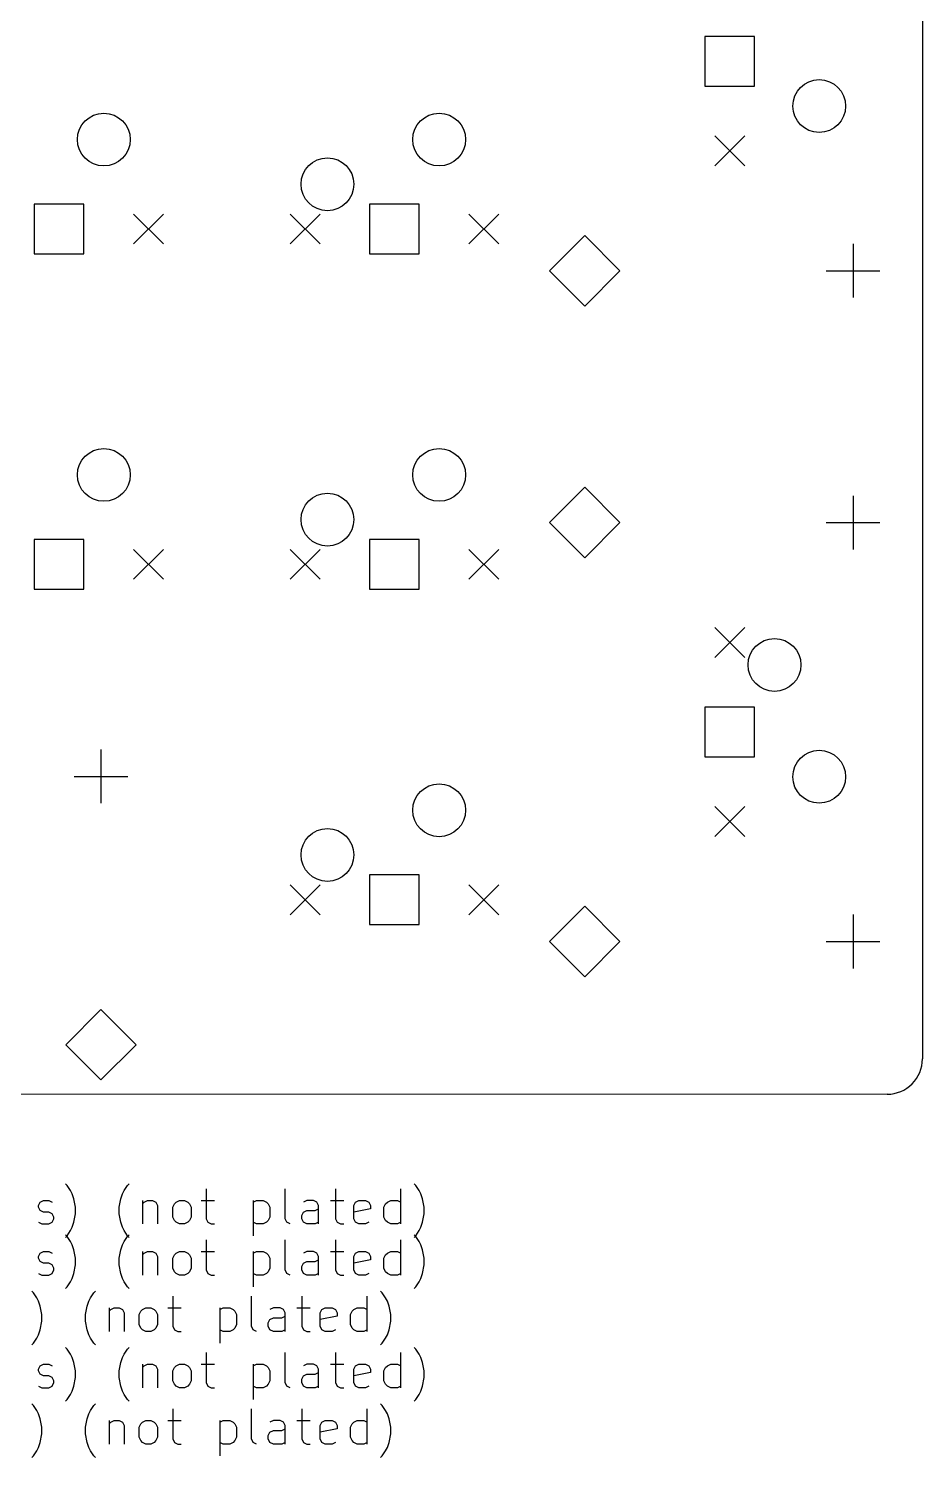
# Model space of a CAD drawing. Extents: x 18 to 119, y -176 to -24.
# Drawn here: x 67.7 to 118.5, y -175.6 to -94.5 of the extents above; entities that cross this region are included whole.
import ezdxf

# ---------------------------------------------------------------- set-up
doc = ezdxf.new("R2010")
doc.units = 0
doc.layers.add('BLACK', color=7, linetype='CONTINUOUS')

msp = doc.modelspace()

# ---------------------------------------------------------------- linework, layer by layer
at = {"layer": 'BLACK', "linetype": 'CONTINUOUS'}
for p, q in [((118.5, -26.5), (118.5, -153.001)), ((108.968, -94.9182), (106.148, -94.9182)), ((106.148, -94.9182), (106.148, -97.738)), ((108.968, -97.738), (108.968, -94.9182)), ((106.148, -97.738), (108.968, -97.738)), ((106.707, -100.557), (108.409, -102.259)), ((108.409, -100.557), (106.707, -102.259)), ((70.8676, -104.443), (68.0478, -104.443)), ((68.0478, -104.443), (68.0478, -107.263)), ((70.8676, -107.263), (70.8676, -104.443)), ((89.9176, -104.443), (87.0978, -104.443)), ((87.0978, -104.443), (87.0978, -107.263)), ((89.9176, -107.263), (89.9176, -104.443)), ((73.6868, -105.002), (75.3886, -106.704)), ((75.3886, -105.002), (73.6868, -106.704)), ((82.5768, -105.002), (84.2786, -106.704)), ((84.2786, -105.002), (82.5768, -106.704)), ((92.7368, -105.002), (94.4386, -106.704)), ((94.4386, -105.002), (92.7368, -106.704)), ((99.3177, -106.228), (97.3177, -108.228)), ((101.318, -108.228), (99.3177, -106.228)), ((114.558, -106.703), (114.558, -109.753)), ((68.0478, -107.263), (70.8676, -107.263)), ((87.0978, -107.263), (89.9176, -107.263)), ((97.3177, -108.228), (99.3177, -110.228)), ((99.3177, -110.228), (101.318, -108.228)), ((113.033, -108.228), (116.083, -108.228)), ((99.3177, -120.528), (97.3177, -122.528)), ((101.318, -122.528), (99.3177, -120.528)), ((114.558, -121.003), (114.558, -124.053)), ((97.3177, -122.528), (99.3177, -124.528)), ((99.3177, -124.528), (101.318, -122.528)), ((113.033, -122.528), (116.083, -122.528)), ((70.8676, -123.493), (68.0478, -123.493)), ((68.0478, -123.493), (68.0478, -126.313)), ((70.8676, -126.313), (70.8676, -123.493)), ((73.6868, -124.052), (75.3886, -125.754)), ((75.3886, -124.052), (73.6868, -125.754)), ((82.5768, -124.052), (84.2786, -125.754)), ((84.2786, -124.052), (82.5768, -125.754)), ((89.9176, -123.493), (87.0978, -123.493)), ((87.0978, -123.493), (87.0978, -126.313)), ((89.9176, -126.313), (89.9176, -123.493)), ((92.7368, -124.052), (94.4386, -125.754)), ((94.4386, -124.052), (92.7368, -125.754)), ((68.0478, -126.313), (70.8676, -126.313)), ((87.0978, -126.313), (89.9176, -126.313)), ((106.707, -128.497), (108.409, -130.199)), ((108.409, -128.497), (106.707, -130.199)), ((108.968, -133.018), (106.148, -133.018)), ((106.148, -133.018), (106.148, -135.838)), ((108.968, -135.838), (108.968, -133.018)), ((71.8327, -135.428), (71.8327, -138.478)), ((106.148, -135.838), (108.968, -135.838)), ((70.3077, -136.953), (73.3577, -136.953)), ((106.707, -138.657), (108.409, -140.359)), ((108.409, -138.657), (106.707, -140.359)), ((89.9176, -142.543), (87.0978, -142.543)), ((87.0978, -142.543), (87.0978, -145.363)), ((89.9176, -145.363), (89.9176, -142.543)), ((82.5768, -143.102), (84.2786, -144.804)), ((84.2786, -143.102), (82.5768, -144.804)), ((92.7368, -143.102), (94.4386, -144.804)), ((94.4386, -143.102), (92.7368, -144.804)), ((99.3177, -144.328), (97.3177, -146.328)), ((101.318, -146.328), (99.3177, -144.328)), ((114.558, -144.803), (114.558, -147.853)), ((87.0978, -145.363), (89.9176, -145.363)), ((97.3177, -146.328), (99.3177, -148.328)), ((99.3177, -148.328), (101.318, -146.328)), ((113.033, -146.328), (116.083, -146.328)), ((71.8327, -150.193), (69.8327, -152.193)), ((73.8327, -152.193), (71.8327, -150.193)), ((69.8327, -152.193), (71.8327, -154.193)), ((71.8327, -154.193), (73.8327, -152.193)), ((116.5, -155.001), (22.2422, -155.018)), ((69.9113, -160.182), (69.816, -160.087)), ((70.1017, -160.468), (69.9113, -160.182)), ((70.197, -160.658), (70.1017, -160.468)), ((70.2922, -160.944), (70.197, -160.658)), ((72.9589, -160.944), (73.0541, -160.658)), ((73.0541, -160.658), (73.1494, -160.468)), ((73.1494, -160.468), (73.3398, -160.182)), ((73.3398, -160.182), (73.4351, -160.087)), ((77.816, -160.373), (77.816, -162.087)), ((82.2922, -162.087), (82.2922, -160.373)), ((85.1494, -160.373), (85.1494, -162.087)), ((88.8636, -162.373), (88.8636, -160.373)), ((89.7208, -160.182), (89.6255, -160.087)), ((89.9113, -160.468), (89.7208, -160.182)), ((90.0065, -160.658), (89.9113, -160.468)), ((90.1017, -160.944), (90.0065, -160.658)), ((68.2922, -161.325), (68.3874, -161.134)), ((68.2922, -161.42), (68.2922, -161.325)), ((68.3874, -161.611), (68.2922, -161.42)), ((68.3874, -161.134), (68.5779, -161.039)), ((68.5779, -161.039), (68.8636, -161.039)), ((68.8636, -161.039), (69.0541, -161.134)), ((70.3874, -161.42), (70.2922, -160.944)), ((70.3874, -161.801), (70.3874, -161.42)), ((72.8636, -161.42), (72.9589, -160.944)), ((72.8636, -161.801), (72.8636, -161.42)), ((74.197, -161.039), (74.197, -162.373)), ((74.197, -161.23), (74.2922, -161.134)), ((74.2922, -161.134), (74.4827, -161.039)), ((74.4827, -161.039), (74.7684, -161.039)), ((74.7684, -161.039), (74.9589, -161.134)), ((74.9589, -161.134), (75.0541, -161.325)), ((75.0541, -161.325), (75.0541, -162.373)), ((75.9113, -161.42), (76.0065, -161.23)), ((75.9113, -161.992), (75.9113, -161.42)), ((76.0065, -161.23), (76.1017, -161.134)), ((76.1017, -161.134), (76.2922, -161.039)), ((76.2922, -161.039), (76.5779, -161.039)), ((76.5779, -161.039), (76.7684, -161.134)), ((76.7684, -161.134), (76.8636, -161.23)), ((76.8636, -161.23), (76.9589, -161.42)), ((76.9589, -161.42), (76.9589, -161.992)), ((77.5303, -161.039), (78.2922, -161.039)), ((80.4827, -161.039), (80.4827, -163.039)), ((80.4827, -161.134), (80.6732, -161.039)), ((80.6732, -161.039), (81.0541, -161.039)), ((81.0541, -161.039), (81.2446, -161.134)), ((81.2446, -161.134), (81.3398, -161.23)), ((81.3398, -161.23), (81.4351, -161.42)), ((81.4351, -161.42), (81.4351, -161.992)), ((83.5303, -161.039), (83.3398, -161.134)), ((83.9113, -161.039), (83.5303, -161.039)), ((84.1017, -161.134), (83.9113, -161.039)), ((84.0065, -161.611), (84.197, -161.515)), ((84.197, -161.325), (84.1017, -161.134)), ((84.197, -162.373), (84.197, -161.325)), ((84.8636, -161.039), (85.6255, -161.039)), ((86.197, -161.325), (86.2922, -161.134)), ((86.197, -162.087), (86.197, -161.325)), ((87.1494, -161.515), (86.197, -161.706)), ((86.2922, -161.134), (86.4827, -161.039)), ((86.4827, -161.039), (86.8636, -161.039)), ((86.8636, -161.039), (87.0541, -161.134)), ((87.0541, -161.134), (87.1494, -161.325)), ((87.1494, -161.325), (87.1494, -161.515)), ((87.9113, -161.42), (88.0065, -161.23)), ((87.9113, -161.992), (87.9113, -161.42)), ((88.0065, -161.23), (88.1017, -161.134)), ((88.1017, -161.134), (88.2922, -161.039)), ((88.2922, -161.039), (88.6732, -161.039)), ((88.6732, -161.039), (88.8636, -161.134)), ((90.197, -161.42), (90.1017, -160.944)), ((90.197, -161.801), (90.197, -161.42)), ((68.2922, -162.277), (68.4827, -162.373)), ((68.5779, -161.706), (68.3874, -161.611)), ((68.8636, -161.706), (68.5779, -161.706)), ((69.0541, -161.801), (68.8636, -161.706)), ((68.8636, -162.373), (69.0541, -162.277)), ((69.1494, -161.992), (69.0541, -161.801)), ((69.0541, -162.277), (69.1494, -162.087)), ((69.1494, -162.087), (69.1494, -161.992)), ((70.197, -162.563), (70.2922, -162.277)), ((70.2922, -162.277), (70.3874, -161.801)), ((72.9589, -162.277), (72.8636, -161.801)), ((73.0541, -162.563), (72.9589, -162.277)), ((76.0065, -162.182), (75.9113, -161.992)), ((76.1017, -162.277), (76.0065, -162.182)), ((76.2922, -162.373), (76.1017, -162.277)), ((76.7684, -162.277), (76.5779, -162.373)), ((76.8636, -162.182), (76.7684, -162.277)), ((76.9589, -161.992), (76.8636, -162.182)), ((77.816, -162.087), (77.9113, -162.277)), ((77.9113, -162.277), (78.1017, -162.373)), ((80.6732, -162.373), (80.4827, -162.277)), ((81.2446, -162.277), (81.0541, -162.373)), ((81.3398, -162.182), (81.2446, -162.277)), ((81.4351, -161.992), (81.3398, -162.182)), ((82.3874, -162.277), (82.2922, -162.087)), ((82.5779, -162.373), (82.3874, -162.277)), ((83.2446, -161.896), (83.3398, -161.706)), ((83.2446, -162.087), (83.2446, -161.896)), ((83.3398, -162.277), (83.2446, -162.087)), ((83.3398, -161.706), (83.5303, -161.611)), ((83.5303, -162.373), (83.3398, -162.277)), ((83.5303, -161.611), (84.0065, -161.611)), ((84.197, -162.277), (84.0065, -162.373)), ((85.1494, -162.087), (85.2446, -162.277)), ((85.2446, -162.277), (85.4351, -162.373)), ((86.2922, -162.277), (86.197, -162.087)), ((86.4827, -162.373), (86.2922, -162.277)), ((87.0541, -162.277), (86.8636, -162.373)), ((88.0065, -162.182), (87.9113, -161.992)), ((88.1017, -162.277), (88.0065, -162.182)), ((88.2922, -162.373), (88.1017, -162.277)), ((88.8636, -162.277), (88.6732, -162.373)), ((90.0065, -162.563), (90.1017, -162.277)), ((90.1017, -162.277), (90.197, -161.801)), ((68.4827, -162.373), (68.8636, -162.373)), ((69.9113, -163.084), (69.816, -162.989)), ((69.816, -163.134), (69.9113, -163.039)), ((69.9113, -163.039), (70.1017, -162.754)), ((70.1017, -163.37), (69.9113, -163.084)), ((70.1017, -162.754), (70.197, -162.563)), ((73.1494, -162.754), (73.0541, -162.563)), ((73.3398, -163.039), (73.1494, -162.754)), ((73.1494, -163.37), (73.3398, -163.084)), ((73.3398, -163.084), (73.4351, -162.989)), ((73.4351, -163.134), (73.3398, -163.039)), ((76.5779, -162.373), (76.2922, -162.373)), ((78.1017, -162.373), (78.2922, -162.373)), ((81.0541, -162.373), (80.6732, -162.373)), ((84.0065, -162.373), (83.5303, -162.373)), ((85.4351, -162.373), (85.6255, -162.373)), ((86.8636, -162.373), (86.4827, -162.373)), ((88.6732, -162.373), (88.2922, -162.373)), ((89.7208, -163.084), (89.6255, -162.989)), ((89.6255, -163.134), (89.7208, -163.039)), ((89.7208, -163.039), (89.9113, -162.754)), ((89.9113, -163.37), (89.7208, -163.084)), ((89.9113, -162.754), (90.0065, -162.563)), ((68.3874, -164.036), (68.5779, -163.941)), ((68.5779, -163.941), (68.8636, -163.941)), ((68.8636, -163.941), (69.0541, -164.036)), ((70.197, -163.56), (70.1017, -163.37)), ((70.2922, -163.846), (70.197, -163.56)), ((70.3874, -164.322), (70.2922, -163.846)), ((72.8636, -164.322), (72.9589, -163.846)), ((72.9589, -163.846), (73.0541, -163.56)), ((73.0541, -163.56), (73.1494, -163.37)), ((74.197, -163.941), (74.197, -165.274)), ((74.2922, -164.036), (74.4827, -163.941)), ((74.4827, -163.941), (74.7684, -163.941)), ((74.7684, -163.941), (74.9589, -164.036)), ((76.1017, -164.036), (76.2922, -163.941)), ((76.2922, -163.941), (76.5779, -163.941)), ((76.5779, -163.941), (76.7684, -164.036)), ((77.5303, -163.941), (78.2922, -163.941)), ((77.816, -163.274), (77.816, -164.989)), ((80.4827, -163.941), (80.4827, -165.941)), ((80.4827, -164.036), (80.6732, -163.941)), ((80.6732, -163.941), (81.0541, -163.941)), ((81.0541, -163.941), (81.2446, -164.036)), ((82.2922, -164.989), (82.2922, -163.274)), ((83.5303, -163.941), (83.3398, -164.036)), ((83.9113, -163.941), (83.5303, -163.941)), ((84.1017, -164.036), (83.9113, -163.941)), ((84.8636, -163.941), (85.6255, -163.941)), ((85.1494, -163.274), (85.1494, -164.989)), ((86.2922, -164.036), (86.4827, -163.941)), ((86.4827, -163.941), (86.8636, -163.941)), ((86.8636, -163.941), (87.0541, -164.036)), ((88.1017, -164.036), (88.2922, -163.941)), ((88.2922, -163.941), (88.6732, -163.941)), ((88.6732, -163.941), (88.8636, -164.036)), ((88.8636, -165.274), (88.8636, -163.274)), ((90.0065, -163.56), (89.9113, -163.37)), ((90.1017, -163.846), (90.0065, -163.56)), ((90.197, -164.322), (90.1017, -163.846)), ((68.2922, -164.227), (68.3874, -164.036)), ((68.2922, -164.322), (68.2922, -164.227)), ((68.3874, -164.512), (68.2922, -164.322)), ((68.5779, -164.608), (68.3874, -164.512)), ((68.8636, -164.608), (68.5779, -164.608)), ((69.0541, -164.703), (68.8636, -164.608)), ((69.1494, -164.893), (69.0541, -164.703)), ((70.2922, -165.179), (70.3874, -164.703)), ((70.3874, -164.703), (70.3874, -164.322)), ((72.8636, -164.703), (72.8636, -164.322)), ((72.9589, -165.179), (72.8636, -164.703)), ((74.197, -164.131), (74.2922, -164.036)), ((74.9589, -164.036), (75.0541, -164.227)), ((75.0541, -164.227), (75.0541, -165.274)), ((75.9113, -164.322), (76.0065, -164.131)), ((75.9113, -164.893), (75.9113, -164.322)), ((76.0065, -164.131), (76.1017, -164.036)), ((76.7684, -164.036), (76.8636, -164.131)), ((76.8636, -164.131), (76.9589, -164.322)), ((76.9589, -164.322), (76.9589, -164.893)), ((81.2446, -164.036), (81.3398, -164.131)), ((81.3398, -164.131), (81.4351, -164.322)), ((81.4351, -164.322), (81.4351, -164.893)), ((83.2446, -164.798), (83.3398, -164.608)), ((83.3398, -164.608), (83.5303, -164.512)), ((83.5303, -164.512), (84.0065, -164.512)), ((84.0065, -164.512), (84.197, -164.417)), ((84.197, -164.227), (84.1017, -164.036)), ((84.197, -165.274), (84.197, -164.227)), ((86.197, -164.227), (86.2922, -164.036)), ((86.197, -164.989), (86.197, -164.227)), ((87.1494, -164.417), (86.197, -164.608)), ((87.0541, -164.036), (87.1494, -164.227)), ((87.1494, -164.227), (87.1494, -164.417)), ((87.9113, -164.322), (88.0065, -164.131)), ((87.9113, -164.893), (87.9113, -164.322)), ((88.0065, -164.131), (88.1017, -164.036)), ((90.1017, -165.179), (90.197, -164.703)), ((90.197, -164.703), (90.197, -164.322)), ((68.2922, -165.179), (68.4827, -165.274)), ((68.4827, -165.274), (68.8636, -165.274)), ((68.8636, -165.274), (69.0541, -165.179)), ((69.0541, -165.179), (69.1494, -164.989)), ((69.1494, -164.989), (69.1494, -164.893)), ((70.1017, -165.655), (70.197, -165.465)), ((70.197, -165.465), (70.2922, -165.179)), ((73.0541, -165.465), (72.9589, -165.179)), ((73.1494, -165.655), (73.0541, -165.465)), ((76.0065, -165.084), (75.9113, -164.893)), ((76.1017, -165.179), (76.0065, -165.084)), ((76.2922, -165.274), (76.1017, -165.179)), ((76.5779, -165.274), (76.2922, -165.274)), ((76.7684, -165.179), (76.5779, -165.274)), ((76.8636, -165.084), (76.7684, -165.179)), ((76.9589, -164.893), (76.8636, -165.084)), ((77.816, -164.989), (77.9113, -165.179)), ((77.9113, -165.179), (78.1017, -165.274)), ((78.1017, -165.274), (78.2922, -165.274)), ((80.6732, -165.274), (80.4827, -165.179)), ((81.0541, -165.274), (80.6732, -165.274)), ((81.2446, -165.179), (81.0541, -165.274)), ((81.3398, -165.084), (81.2446, -165.179)), ((81.4351, -164.893), (81.3398, -165.084)), ((82.3874, -165.179), (82.2922, -164.989)), ((82.5779, -165.274), (82.3874, -165.179)), ((83.2446, -164.989), (83.2446, -164.798)), ((83.3398, -165.179), (83.2446, -164.989)), ((83.5303, -165.274), (83.3398, -165.179)), ((84.0065, -165.274), (83.5303, -165.274)), ((84.197, -165.179), (84.0065, -165.274)), ((85.1494, -164.989), (85.2446, -165.179)), ((85.2446, -165.179), (85.4351, -165.274)), ((85.4351, -165.274), (85.6255, -165.274)), ((86.2922, -165.179), (86.197, -164.989)), ((86.4827, -165.274), (86.2922, -165.179)), ((86.8636, -165.274), (86.4827, -165.274)), ((87.0541, -165.179), (86.8636, -165.274)), ((88.0065, -165.084), (87.9113, -164.893)), ((88.1017, -165.179), (88.0065, -165.084)), ((88.2922, -165.274), (88.1017, -165.179)), ((88.6732, -165.274), (88.2922, -165.274)), ((88.8636, -165.179), (88.6732, -165.274)), ((89.9113, -165.655), (90.0065, -165.465)), ((90.0065, -165.465), (90.1017, -165.179)), ((68.0065, -166.284), (67.9113, -166.189)), ((68.197, -166.57), (68.0065, -166.284)), ((69.816, -166.036), (69.9113, -165.941)), ((69.9113, -165.941), (70.1017, -165.655)), ((71.2446, -166.57), (71.4351, -166.284)), ((71.4351, -166.284), (71.5303, -166.189)), ((73.3398, -165.941), (73.1494, -165.655)), ((73.4351, -166.036), (73.3398, -165.941)), ((87.816, -166.284), (87.7208, -166.189)), ((88.0065, -166.57), (87.816, -166.284)), ((89.6255, -166.036), (89.7208, -165.941)), ((89.7208, -165.941), (89.9113, -165.655)), ((68.2922, -166.76), (68.197, -166.57)), ((68.3874, -167.046), (68.2922, -166.76)), ((68.4827, -167.522), (68.3874, -167.046)), ((70.9589, -167.522), (71.0541, -167.046)), ((71.0541, -167.046), (71.1494, -166.76)), ((71.1494, -166.76), (71.2446, -166.57)), ((72.2922, -167.141), (72.2922, -168.474)), ((72.3874, -167.236), (72.5779, -167.141)), ((72.5779, -167.141), (72.8636, -167.141)), ((72.8636, -167.141), (73.0541, -167.236)), ((74.197, -167.236), (74.3874, -167.141)), ((74.3874, -167.141), (74.6732, -167.141)), ((74.6732, -167.141), (74.8636, -167.236)), ((75.6255, -167.141), (76.3874, -167.141)), ((75.9113, -166.474), (75.9113, -168.189)), ((78.5779, -167.141), (78.5779, -169.141)), ((78.5779, -167.236), (78.7684, -167.141)), ((78.7684, -167.141), (79.1494, -167.141)), ((79.1494, -167.141), (79.3398, -167.236)), ((80.3874, -168.189), (80.3874, -166.474)), ((81.6255, -167.141), (81.4351, -167.236)), ((82.0065, -167.141), (81.6255, -167.141)), ((82.197, -167.236), (82.0065, -167.141)), ((82.9589, -167.141), (83.7208, -167.141)), ((83.2446, -166.474), (83.2446, -168.189)), ((84.3874, -167.236), (84.5779, -167.141)), ((84.5779, -167.141), (84.9589, -167.141)), ((84.9589, -167.141), (85.1494, -167.236)), ((86.197, -167.236), (86.3874, -167.141)), ((86.3874, -167.141), (86.7684, -167.141)), ((86.7684, -167.141), (86.9589, -167.236)), ((86.9589, -168.474), (86.9589, -166.474)), ((88.1017, -166.76), (88.0065, -166.57)), ((88.197, -167.046), (88.1017, -166.76)), ((88.2922, -167.522), (88.197, -167.046)), ((68.3874, -168.379), (68.4827, -167.903)), ((68.4827, -167.903), (68.4827, -167.522)), ((70.9589, -167.903), (70.9589, -167.522)), ((71.0541, -168.379), (70.9589, -167.903)), ((72.2922, -167.331), (72.3874, -167.236)), ((73.0541, -167.236), (73.1494, -167.427)), ((73.1494, -167.427), (73.1494, -168.474)), ((74.0065, -167.522), (74.1017, -167.331)), ((74.0065, -168.093), (74.0065, -167.522)), ((74.1017, -167.331), (74.197, -167.236)), ((74.8636, -167.236), (74.9589, -167.331)), ((74.9589, -167.331), (75.0541, -167.522)), ((75.0541, -167.522), (75.0541, -168.093)), ((79.3398, -167.236), (79.4351, -167.331)), ((79.4351, -167.331), (79.5303, -167.522)), ((79.5303, -167.522), (79.5303, -168.093)), ((81.3398, -167.998), (81.4351, -167.808)), ((81.3398, -168.189), (81.3398, -167.998)), ((81.4351, -167.808), (81.6255, -167.712)), ((81.6255, -167.712), (82.1017, -167.712)), ((82.1017, -167.712), (82.2922, -167.617)), ((82.2922, -167.427), (82.197, -167.236)), ((82.2922, -168.474), (82.2922, -167.427)), ((84.2922, -167.427), (84.3874, -167.236)), ((84.2922, -168.189), (84.2922, -167.427)), ((85.2446, -167.617), (84.2922, -167.808)), ((85.1494, -167.236), (85.2446, -167.427)), ((85.2446, -167.427), (85.2446, -167.617)), ((86.0065, -167.522), (86.1017, -167.331)), ((86.0065, -168.093), (86.0065, -167.522)), ((86.1017, -167.331), (86.197, -167.236)), ((88.197, -168.379), (88.2922, -167.903)), ((88.2922, -167.903), (88.2922, -167.522)), ((68.197, -168.855), (68.2922, -168.665)), ((68.2922, -168.665), (68.3874, -168.379)), ((71.1494, -168.665), (71.0541, -168.379)), ((71.2446, -168.855), (71.1494, -168.665)), ((74.1017, -168.284), (74.0065, -168.093)), ((74.197, -168.379), (74.1017, -168.284)), ((74.3874, -168.474), (74.197, -168.379)), ((74.6732, -168.474), (74.3874, -168.474)), ((74.8636, -168.379), (74.6732, -168.474)), ((74.9589, -168.284), (74.8636, -168.379)), ((75.0541, -168.093), (74.9589, -168.284)), ((75.9113, -168.189), (76.0065, -168.379)), ((76.0065, -168.379), (76.197, -168.474)), ((76.197, -168.474), (76.3874, -168.474)), ((78.7684, -168.474), (78.5779, -168.379)), ((79.1494, -168.474), (78.7684, -168.474)), ((79.3398, -168.379), (79.1494, -168.474)), ((79.4351, -168.284), (79.3398, -168.379)), ((79.5303, -168.093), (79.4351, -168.284)), ((80.4827, -168.379), (80.3874, -168.189)), ((80.6732, -168.474), (80.4827, -168.379)), ((81.4351, -168.379), (81.3398, -168.189)), ((81.6255, -168.474), (81.4351, -168.379)), ((82.1017, -168.474), (81.6255, -168.474)), ((82.2922, -168.379), (82.1017, -168.474)), ((83.2446, -168.189), (83.3398, -168.379)), ((83.3398, -168.379), (83.5303, -168.474)), ((83.5303, -168.474), (83.7208, -168.474)), ((84.3874, -168.379), (84.2922, -168.189)), ((84.5779, -168.474), (84.3874, -168.379)), ((84.9589, -168.474), (84.5779, -168.474)), ((85.1494, -168.379), (84.9589, -168.474)), ((86.1017, -168.284), (86.0065, -168.093)), ((86.197, -168.379), (86.1017, -168.284)), ((86.3874, -168.474), (86.197, -168.379)), ((86.7684, -168.474), (86.3874, -168.474)), ((86.9589, -168.379), (86.7684, -168.474)), ((88.0065, -168.855), (88.1017, -168.665)), ((88.1017, -168.665), (88.197, -168.379)), ((67.9113, -169.236), (68.0065, -169.141)), ((68.0065, -169.141), (68.197, -168.855)), ((69.9113, -169.484), (69.816, -169.389)), ((70.1017, -169.77), (69.9113, -169.484)), ((71.4351, -169.141), (71.2446, -168.855)), ((71.5303, -169.236), (71.4351, -169.141)), ((73.1494, -169.77), (73.3398, -169.484)), ((73.3398, -169.484), (73.4351, -169.389)), ((87.7208, -169.236), (87.816, -169.141)), ((87.816, -169.141), (88.0065, -168.855)), ((89.7208, -169.484), (89.6255, -169.389)), ((89.9113, -169.77), (89.7208, -169.484)), ((68.2922, -170.627), (68.3874, -170.436)), ((68.3874, -170.436), (68.5779, -170.341)), ((68.5779, -170.341), (68.8636, -170.341)), ((68.8636, -170.341), (69.0541, -170.436)), ((70.197, -169.96), (70.1017, -169.77)), ((70.2922, -170.246), (70.197, -169.96)), ((70.3874, -170.722), (70.2922, -170.246)), ((72.8636, -170.722), (72.9589, -170.246)), ((72.9589, -170.246), (73.0541, -169.96)), ((73.0541, -169.96), (73.1494, -169.77)), ((74.197, -170.341), (74.197, -171.674)), ((74.197, -170.531), (74.2922, -170.436)), ((74.2922, -170.436), (74.4827, -170.341)), ((74.4827, -170.341), (74.7684, -170.341)), ((74.7684, -170.341), (74.9589, -170.436)), ((74.9589, -170.436), (75.0541, -170.627)), ((76.0065, -170.531), (76.1017, -170.436)), ((76.1017, -170.436), (76.2922, -170.341)), ((76.2922, -170.341), (76.5779, -170.341)), ((76.5779, -170.341), (76.7684, -170.436)), ((76.7684, -170.436), (76.8636, -170.531)), ((77.5303, -170.341), (78.2922, -170.341)), ((77.816, -169.674), (77.816, -171.389)), ((80.4827, -170.341), (80.4827, -172.341)), ((80.4827, -170.436), (80.6732, -170.341)), ((80.6732, -170.341), (81.0541, -170.341)), ((81.0541, -170.341), (81.2446, -170.436)), ((81.2446, -170.436), (81.3398, -170.531)), ((82.2922, -171.389), (82.2922, -169.674)), ((83.5303, -170.341), (83.3398, -170.436)), ((83.9113, -170.341), (83.5303, -170.341)), ((84.1017, -170.436), (83.9113, -170.341)), ((84.197, -170.627), (84.1017, -170.436)), ((84.8636, -170.341), (85.6255, -170.341)), ((85.1494, -169.674), (85.1494, -171.389)), ((86.197, -170.627), (86.2922, -170.436)), ((86.2922, -170.436), (86.4827, -170.341)), ((86.4827, -170.341), (86.8636, -170.341)), ((86.8636, -170.341), (87.0541, -170.436)), ((87.0541, -170.436), (87.1494, -170.627)), ((88.0065, -170.531), (88.1017, -170.436)), ((88.1017, -170.436), (88.2922, -170.341)), ((88.2922, -170.341), (88.6732, -170.341)), ((88.6732, -170.341), (88.8636, -170.436)), ((88.8636, -171.674), (88.8636, -169.674)), ((90.0065, -169.96), (89.9113, -169.77)), ((90.1017, -170.246), (90.0065, -169.96)), ((90.197, -170.722), (90.1017, -170.246)), ((68.2922, -170.722), (68.2922, -170.627)), ((68.3874, -170.912), (68.2922, -170.722)), ((68.5779, -171.008), (68.3874, -170.912)), ((68.8636, -171.008), (68.5779, -171.008)), ((69.0541, -171.103), (68.8636, -171.008)), ((69.1494, -171.293), (69.0541, -171.103)), ((70.2922, -171.579), (70.3874, -171.103)), ((70.3874, -171.103), (70.3874, -170.722)), ((72.8636, -171.103), (72.8636, -170.722)), ((72.9589, -171.579), (72.8636, -171.103)), ((75.0541, -170.627), (75.0541, -171.674)), ((75.9113, -170.722), (76.0065, -170.531)), ((75.9113, -171.293), (75.9113, -170.722)), ((76.8636, -170.531), (76.9589, -170.722)), ((76.9589, -170.722), (76.9589, -171.293)), ((81.3398, -170.531), (81.4351, -170.722)), ((81.4351, -170.722), (81.4351, -171.293)), ((83.2446, -171.198), (83.3398, -171.008)), ((83.2446, -171.389), (83.2446, -171.198)), ((83.3398, -171.008), (83.5303, -170.912)), ((83.5303, -170.912), (84.0065, -170.912)), ((84.0065, -170.912), (84.197, -170.817)), ((84.197, -171.674), (84.197, -170.627)), ((86.197, -171.389), (86.197, -170.627)), ((87.1494, -170.817), (86.197, -171.008)), ((87.1494, -170.627), (87.1494, -170.817)), ((87.9113, -170.722), (88.0065, -170.531)), ((87.9113, -171.293), (87.9113, -170.722)), ((90.1017, -171.579), (90.197, -171.103)), ((90.197, -171.103), (90.197, -170.722)), ((68.2922, -171.579), (68.4827, -171.674)), ((68.4827, -171.674), (68.8636, -171.674)), ((68.8636, -171.674), (69.0541, -171.579)), ((69.0541, -171.579), (69.1494, -171.389)), ((69.1494, -171.389), (69.1494, -171.293)), ((69.9113, -172.341), (70.1017, -172.055)), ((70.1017, -172.055), (70.197, -171.865)), ((70.197, -171.865), (70.2922, -171.579)), ((73.0541, -171.865), (72.9589, -171.579)), ((73.1494, -172.055), (73.0541, -171.865)), ((73.3398, -172.341), (73.1494, -172.055)), ((76.0065, -171.484), (75.9113, -171.293)), ((76.1017, -171.579), (76.0065, -171.484)), ((76.2922, -171.674), (76.1017, -171.579)), ((76.5779, -171.674), (76.2922, -171.674)), ((76.7684, -171.579), (76.5779, -171.674)), ((76.8636, -171.484), (76.7684, -171.579)), ((76.9589, -171.293), (76.8636, -171.484)), ((77.816, -171.389), (77.9113, -171.579)), ((77.9113, -171.579), (78.1017, -171.674)), ((78.1017, -171.674), (78.2922, -171.674)), ((80.6732, -171.674), (80.4827, -171.579)), ((81.0541, -171.674), (80.6732, -171.674)), ((81.2446, -171.579), (81.0541, -171.674)), ((81.3398, -171.484), (81.2446, -171.579)), ((81.4351, -171.293), (81.3398, -171.484)), ((82.3874, -171.579), (82.2922, -171.389)), ((82.5779, -171.674), (82.3874, -171.579)), ((83.3398, -171.579), (83.2446, -171.389)), ((83.5303, -171.674), (83.3398, -171.579)), ((84.0065, -171.674), (83.5303, -171.674)), ((84.197, -171.579), (84.0065, -171.674)), ((85.1494, -171.389), (85.2446, -171.579)), ((85.2446, -171.579), (85.4351, -171.674)), ((85.4351, -171.674), (85.6255, -171.674)), ((86.2922, -171.579), (86.197, -171.389)), ((86.4827, -171.674), (86.2922, -171.579)), ((86.8636, -171.674), (86.4827, -171.674)), ((87.0541, -171.579), (86.8636, -171.674)), ((88.0065, -171.484), (87.9113, -171.293)), ((88.1017, -171.579), (88.0065, -171.484)), ((88.2922, -171.674), (88.1017, -171.579)), ((88.6732, -171.674), (88.2922, -171.674)), ((88.8636, -171.579), (88.6732, -171.674)), ((89.7208, -172.341), (89.9113, -172.055)), ((89.9113, -172.055), (90.0065, -171.865)), ((90.0065, -171.865), (90.1017, -171.579)), ((68.0065, -172.684), (67.9113, -172.589)), ((68.197, -172.97), (68.0065, -172.684)), ((69.816, -172.436), (69.9113, -172.341)), ((71.2446, -172.97), (71.4351, -172.684)), ((71.4351, -172.684), (71.5303, -172.589)), ((73.4351, -172.436), (73.3398, -172.341)), ((75.9113, -172.874), (75.9113, -174.589)), ((80.3874, -174.589), (80.3874, -172.874)), ((83.2446, -172.874), (83.2446, -174.589)), ((86.9589, -174.874), (86.9589, -172.874)), ((87.816, -172.684), (87.7208, -172.589)), ((88.0065, -172.97), (87.816, -172.684)), ((89.6255, -172.436), (89.7208, -172.341)), ((68.2922, -173.16), (68.197, -172.97)), ((68.3874, -173.446), (68.2922, -173.16)), ((68.4827, -173.922), (68.3874, -173.446)), ((70.9589, -173.922), (71.0541, -173.446)), ((71.0541, -173.446), (71.1494, -173.16)), ((71.1494, -173.16), (71.2446, -172.97)), ((72.2922, -173.541), (72.2922, -174.874)), ((72.2922, -173.731), (72.3874, -173.636)), ((72.3874, -173.636), (72.5779, -173.541)), ((72.5779, -173.541), (72.8636, -173.541)), ((72.8636, -173.541), (73.0541, -173.636)), ((73.0541, -173.636), (73.1494, -173.827)), ((74.1017, -173.731), (74.197, -173.636)), ((74.197, -173.636), (74.3874, -173.541)), ((74.3874, -173.541), (74.6732, -173.541)), ((74.6732, -173.541), (74.8636, -173.636)), ((74.8636, -173.636), (74.9589, -173.731)), ((75.6255, -173.541), (76.3874, -173.541)), ((78.5779, -173.541), (78.5779, -175.541)), ((78.5779, -173.636), (78.7684, -173.541)), ((78.7684, -173.541), (79.1494, -173.541)), ((79.1494, -173.541), (79.3398, -173.636)), ((79.3398, -173.636), (79.4351, -173.731)), ((81.6255, -173.541), (81.4351, -173.636)), ((82.0065, -173.541), (81.6255, -173.541)), ((82.197, -173.636), (82.0065, -173.541)), ((82.2922, -173.827), (82.197, -173.636)), ((82.9589, -173.541), (83.7208, -173.541)), ((84.2922, -173.827), (84.3874, -173.636)), ((84.3874, -173.636), (84.5779, -173.541)), ((84.5779, -173.541), (84.9589, -173.541)), ((84.9589, -173.541), (85.1494, -173.636)), ((85.1494, -173.636), (85.2446, -173.827)), ((86.1017, -173.731), (86.197, -173.636)), ((86.197, -173.636), (86.3874, -173.541)), ((86.3874, -173.541), (86.7684, -173.541)), ((86.7684, -173.541), (86.9589, -173.636)), ((88.1017, -173.16), (88.0065, -172.97)), ((88.197, -173.446), (88.1017, -173.16)), ((88.2922, -173.922), (88.197, -173.446)), ((68.3874, -174.779), (68.4827, -174.303)), ((68.4827, -174.303), (68.4827, -173.922)), ((70.9589, -174.303), (70.9589, -173.922)), ((71.0541, -174.779), (70.9589, -174.303)), ((73.1494, -173.827), (73.1494, -174.874)), ((74.0065, -173.922), (74.1017, -173.731)), ((74.0065, -174.493), (74.0065, -173.922)), ((74.1017, -174.684), (74.0065, -174.493)), ((74.9589, -173.731), (75.0541, -173.922)), ((75.0541, -174.493), (74.9589, -174.684)), ((75.0541, -173.922), (75.0541, -174.493)), ((79.4351, -173.731), (79.5303, -173.922)), ((79.5303, -174.493), (79.4351, -174.684)), ((79.5303, -173.922), (79.5303, -174.493)), ((81.3398, -174.398), (81.4351, -174.208)), ((81.3398, -174.589), (81.3398, -174.398)), ((81.4351, -174.208), (81.6255, -174.112)), ((81.6255, -174.112), (82.1017, -174.112)), ((82.1017, -174.112), (82.2922, -174.017)), ((82.2922, -174.874), (82.2922, -173.827)), ((84.2922, -174.589), (84.2922, -173.827)), ((85.2446, -174.017), (84.2922, -174.208)), ((85.2446, -173.827), (85.2446, -174.017)), ((86.0065, -173.922), (86.1017, -173.731)), ((86.0065, -174.493), (86.0065, -173.922)), ((86.1017, -174.684), (86.0065, -174.493)), ((88.197, -174.779), (88.2922, -174.303)), ((88.2922, -174.303), (88.2922, -173.922)), ((68.0065, -175.541), (68.197, -175.255)), ((68.197, -175.255), (68.2922, -175.065)), ((68.2922, -175.065), (68.3874, -174.779)), ((71.1494, -175.065), (71.0541, -174.779)), ((71.2446, -175.255), (71.1494, -175.065)), ((71.4351, -175.541), (71.2446, -175.255)), ((74.197, -174.779), (74.1017, -174.684)), ((74.3874, -174.874), (74.197, -174.779)), ((74.6732, -174.874), (74.3874, -174.874)), ((74.8636, -174.779), (74.6732, -174.874)), ((74.9589, -174.684), (74.8636, -174.779)), ((75.9113, -174.589), (76.0065, -174.779)), ((76.0065, -174.779), (76.197, -174.874)), ((76.197, -174.874), (76.3874, -174.874)), ((78.7684, -174.874), (78.5779, -174.779)), ((79.1494, -174.874), (78.7684, -174.874)), ((79.3398, -174.779), (79.1494, -174.874)), ((79.4351, -174.684), (79.3398, -174.779)), ((80.4827, -174.779), (80.3874, -174.589)), ((80.6732, -174.874), (80.4827, -174.779)), ((81.4351, -174.779), (81.3398, -174.589)), ((81.6255, -174.874), (81.4351, -174.779)), ((82.1017, -174.874), (81.6255, -174.874)), ((82.2922, -174.779), (82.1017, -174.874)), ((83.2446, -174.589), (83.3398, -174.779)), ((83.3398, -174.779), (83.5303, -174.874)), ((83.5303, -174.874), (83.7208, -174.874)), ((84.3874, -174.779), (84.2922, -174.589)), ((84.5779, -174.874), (84.3874, -174.779)), ((84.9589, -174.874), (84.5779, -174.874)), ((85.1494, -174.779), (84.9589, -174.874)), ((86.197, -174.779), (86.1017, -174.684)), ((86.3874, -174.874), (86.197, -174.779)), ((86.7684, -174.874), (86.3874, -174.874)), ((86.9589, -174.779), (86.7684, -174.874)), ((87.816, -175.541), (88.0065, -175.255)), ((88.0065, -175.255), (88.1017, -175.065)), ((88.1017, -175.065), (88.197, -174.779)), ((67.9113, -175.636), (68.0065, -175.541)), ((71.5303, -175.636), (71.4351, -175.541)), ((87.7208, -175.636), (87.816, -175.541))]:
    msp.add_line(p, q, dxfattribs=at)
at = {"layer": 'BLACK'}
for centre in [(112.638, -98.8681), (71.9977, -100.773), (91.0477, -100.773), (84.6977, -103.313), (71.9977, -119.823), (91.0477, -119.823), (84.6977, -122.363), (110.098, -130.618), (112.638, -136.968), (91.0477, -138.873), (84.6977, -141.413)]:
    msp.add_circle(centre, 1.5, dxfattribs=at)
msp.add_arc((116.5, -153.001), 2, -90, 0.000401, dxfattribs=at)

doc.saveas('drawing.dxf')
